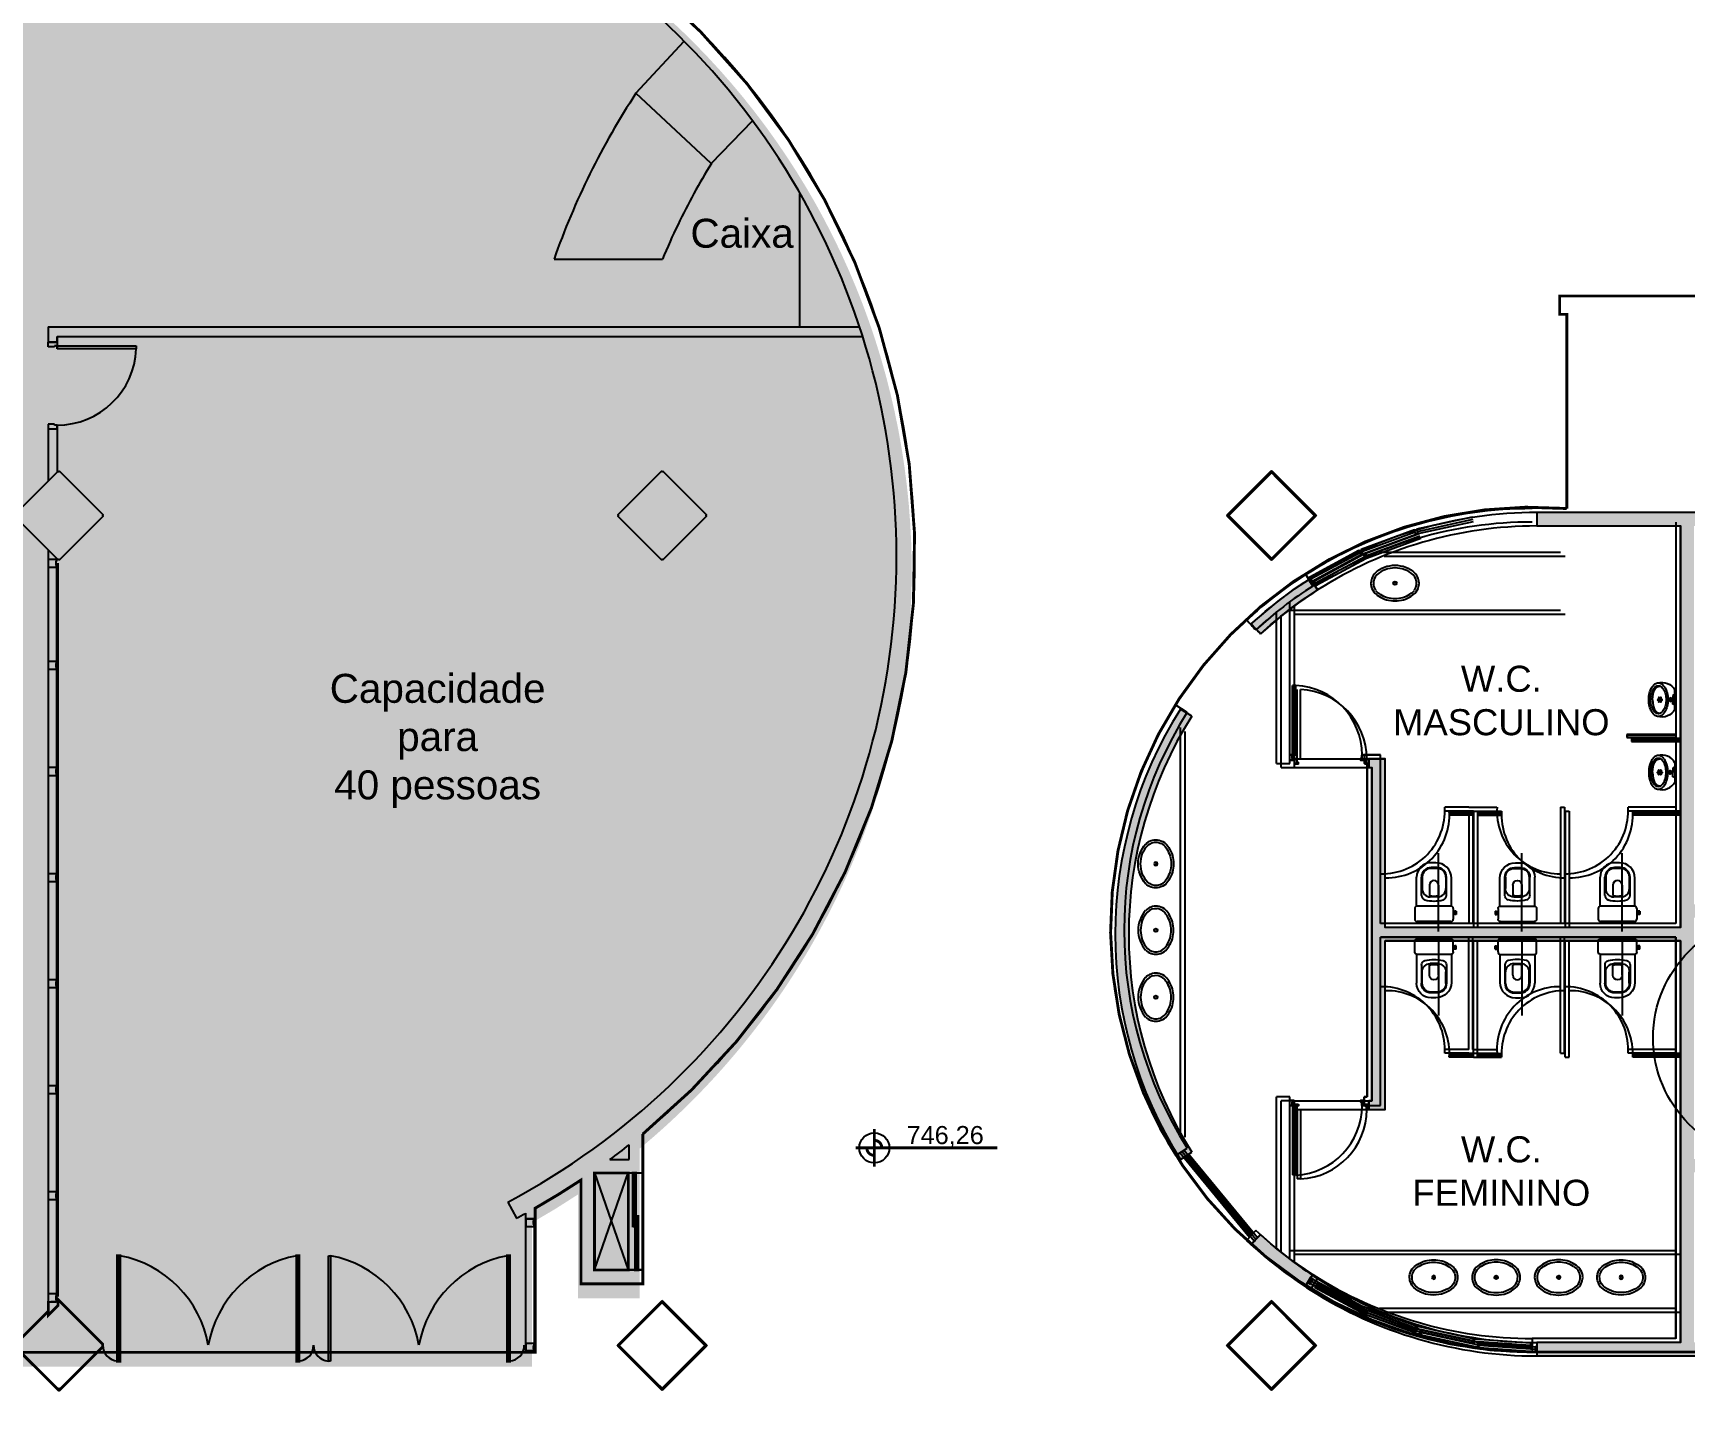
# Model space of a CAD drawing. Header units: metres. Extents: x -331 to 2982, y 362 to 2539.
# Drawn here: x 814.97 to 832.09, y 979.87 to 994.03 of the extents above; entities that cross this region are included whole.
import ezdxf
from ezdxf.enums import TextEntityAlignment as Align

# ---------------------------------------------------------------- set-up
doc = ezdxf.new("R2010")
doc.units = ezdxf.units.M
doc.layers.get('0').update_dxf_attribs({"color": 251})
doc.layers.add('_salas', color=251, linetype='Continuous', plot=False)
for name, color, linetype in [('AR-COND', 4, 'Continuous'), ('CX', 251, 'Continuous'), ('Div', 251, 'Continuous'), ('Est', 251, 'Continuous'), ('Mob', 251, 'Continuous'), ('Pis', 251, 'Continuous'), ('Renato', 7, 'Continuous')]:
    doc.layers.add(name, color=color, linetype=linetype)
doc.styles.add('ARIAL', font='arial.ttf')
doc.styles.add('DESTAQUE', font='arial.ttf', dxfattribs={"height": 0.4})
doc.styles.get("Standard").update_dxf_attribs({"font": 'arial.ttf', "height": 0.3})

# ---------------------------------------------------------------- blocks, each defined once
blk = doc.blocks.new('Cuba01_pl')
at = {"layer": 'Mob'}
for radius in [0.018, 0.013]:
    blk.add_circle((0, 0), radius, dxfattribs=at)
for centre, radius, start, end in [((-0.002, -0.124), 0.307, 89.5504, 122.7375), ((0.002, -0.124), 0.307, 57.2625, 90.4496), ((-0.097, 0.001), 0.152, 174.4524, 224.3819), ((-0.091, -0.004), 0.159, 144.5232, 173.1767), ((-0.091, -0.004), 0.134, 144.8047, 173.0573), ((-0.097, 0.001), 0.127, 174.578, 224.0021), ((-0.071, -0.03), 0.191, 120.725, 141.4841), ((-0.071, -0.03), 0.166, 120.5755, 141.2533), ((-0.002, -0.124), 0.282, 89.5504, 122.828), ((0.002, -0.124), 0.282, 57.172, 90.4496), ((0.071, -0.03), 0.166, 38.7467, 59.4245), ((0.071, -0.03), 0.191, 38.5159, 59.275), ((0.097, 0.001), 0.127, 315.9979, 5.422), ((0.091, -0.004), 0.134, 6.9427, 35.1953), ((0.097, 0.001), 0.152, 315.6181, 5.5476), ((0.091, -0.004), 0.159, 6.8233, 35.4768), ((-0.002, 0.123), 0.306, 228.3244, 270.4838), ((-0.002, 0.123), 0.281, 228.5041, 270.4838), ((0.002, 0.123), 0.281, 269.5162, 311.4959), ((0.002, 0.123), 0.306, 269.5162, 311.6756)]:
    blk.add_arc(centre, radius, start, end, dxfattribs=at)
blk = doc.blocks.new('VOG13')
at = {"layer": 'Mob'}
for p, q in [((-23, -8.8), (-21.5, -8.8)), ((-23, -12.2), (-23, -8.8)), ((-23, -12.2), (-21.5, -12.2)), ((-21.5, -12.2), (-21.5, -8.8)), ((-21.5, -9), (-20, -9)), ((-21.5, -12), (-20, -12)), ((-20, -15), (-20, -4)), ((-17.5, -1.5), (17.5, -1.5)), ((20, -15), (20, -4)), ((-18, -17.4), (-18, -46.5)), ((-17.5, -17.5), (17.5, -17.5)), ((-13, -28.6), (-13, -35.9)), ((-4.8, -39.2), (-4.8, -28.6)), ((-3.8, -27.1), (3.8, -27.1)), ((4.8, -39.2), (4.8, -28.6)), ((13, -28.6), (13, -35.9)), ((18, -17.4), (18, -47.5)), ((-13, -35.9), (-13, -47.5)), ((-12.2, -47.6), (-12.2, -35.6)), ((12.2, -47.6), (12.2, -35.6)), ((13, -35.9), (13, -47.5)), ((-3.3, -56.6), (3.2, -56.6)), ((-3, -57.5), (3, -57.5)), ((-2, -62.5), (3, -62.5))]:
    blk.add_line(p, q, dxfattribs=at)
for centre, radius, start, end in [((-17.5, -4), 2.5, 90, 180), ((-17.5, -15), 2.5, 180, 270), ((17.5, -4), 2.5, 0, 90), ((17.5, -15), 2.5, 270, 0), ((-7.8, -28.7), 5.19, 109.3784, 179.5279), ((-3.8, -35.6), 8.5, 90, 180), ((5.6, -107.1), 84.6, 93.7724, 100.2788), ((-0.9, -40.3), 12.4, 85.9075, 108.4979), ((-5.6, -107.1), 84.6, 79.7212, 86.2276), ((0.9, -40.3), 12.4, 71.5021, 94.0925), ((3.8, -35.6), 8.5, 0, 90), ((7.8, -28.7), 5.19, 0.4721, 70.6216), ((-2, -46.5), 16, 180, 270), ((-3, -47.5), 10, 180, 270), ((-3.3, -47.6), 9, 180, 270), ((0, -39.2), 4.8, 180, 0), ((3, -47.5), 10, 270, 0), ((3, -47.5), 15, 270, 0), ((3.2, -47.6), 9, 270, 0)]:
    blk.add_arc(centre, radius, start, end, dxfattribs=at)
blk = doc.blocks.new('MIC01')
at = {"layer": 'Mob'}
for p, q in [((-10, 0), (10, 0)), ((-5.3, 0), (-4.5, -2.2)), ((5.3, 0), (4.5, -2.2)), ((-4.5, -2.2), (0, -2.2)), ((4.5, -2.2), (0, -2.2))]:
    blk.add_line(p, q, dxfattribs=at)
for points in [[(0, -7.1, 0.058109), (-7, -8, 0.07175), (-12.3, -10.1, 0.106494), (-16.3, -13.6, 0.158235), (-17.4, -17.1, 0.158235)], [(-17.4, -17.1, 0.158235), (-16.3, -20.6, 0.106494), (-12.3, -24.1, 0.07175), (-7, -26.2, 0.058109), (0, -27, 0.058109), (7, -26.2, 0.07175), (12.3, -24.1, 0.106494), (16.3, -20.6, 0.158235), (17.4, -17.1, 0.158235)], [(0, -23.1, -0.04416), (-5.4, -22.6, -0.058504), (-9.4, -21.4, -0.100522), (-12.6, -19.1, -0.041446), (-13.7, -17.2, -0.101301), (-14.1, -15.3, -0.003595), (-14.1, -15.1)], [(17.4, -17.1, 0.158235), (16.3, -13.6, 0.106494), (12.3, -10.1, 0.07175), (7, -8, 0.058109), (0, -7.1, 0.058109)], [(0, -23.1, 0.04416), (5.4, -22.6, 0.058504), (9.4, -21.4, 0.100522), (12.6, -19.1, 0.041446), (13.7, -17.2, 0.101301), (14.1, -15.3, 0.003595), (14.1, -15.1)]]:
    blk.add_lwpolyline(points, format="xyb", dxfattribs=at)
blk.add_lwpolyline([(0, -9, 0.056411), (-5.8, -9.7, 0.070161), (-10.3, -11.4, 0.106104), (-13.6, -14.3, 0.161988), (-14.5, -17.1, 0.161988), (-13.6, -19.9, 0.106104), (-10.3, -22.8, 0.070161), (-5.8, -24.5, 0.056411), (0, -25.1, 0.056411), (5.8, -24.5, 0.070161), (10.3, -22.8, 0.106104), (13.6, -19.9, 0.161988), (14.5, -17.1, 0.161988), (13.6, -14.3, 0.106104), (10.3, -11.4, 0.070161), (5.8, -9.7, 0.056411)], format="xyb", close=True, dxfattribs=at)
for centre, radius in [((-2, -14.6), 0.51), ((-2, -16.7), 0.51), ((0, -4.7), 1.76), ((0, -4.7), 0.844), ((0, -13.6), 0.51), ((0, -15.7), 0.51), ((2, -14.6), 0.51), ((2, -16.7), 0.51), ((0, -17.8), 0.51)]:
    blk.add_circle(centre, radius, dxfattribs=at)
for centre, start, end in [((-2.6, -13.5), 118.7979, 195.9069), ((2.6, -13.5), 344.0931, 61.2021)]:
    blk.add_arc(centre, 15.4, start, end, dxfattribs=at)
blk = doc.blocks.new('XR_BL2_AND_MON-REV15$0$PERFIL_UNIT_ALCOA')
at = {"layer": 'CX', "color": 6}
for p, q in [((-21, 13), (-15, 13)), ((31, 13), (24, 13))]:
    blk.add_line(p, q, dxfattribs=at)
at = {"layer": 'CX'}
blk.add_lwpolyline([(-15, 19), (-15, 13), (-34, 13), (-34, 19), (-35, 19), (-35, 99), (45, 99), (45, 19), (43, 19), (43, 13), (24, 13), (24, 19)], close=True, dxfattribs=at)
blk = doc.blocks.new('XR_BL2_AND_MON-REV15$0$P_M')
at = {"layer": 'Est'}
blk.add_lwpolyline([(0.46, -0.431), (0.453, -0.424), (0.46, -0.417), (0.007, 0.035), (0, 0.028), (-0.007, 0.035), (-0.46, -0.417), (-0.453, -0.424), (-0.46, -0.431), (-0.007, -0.884), (0, -0.877), (0.007, -0.884)], close=True, dxfattribs=at)

msp = doc.modelspace()

# ---------------------------------------------------------------- hatches: boundary and pattern name
at = {"layer": '_salas', "transparency": 33554559}
h = msp.add_hatch(color=256, dxfattribs=at)
h.dxf.hatch_style = 1
h.paths.add_polyline_path([(820.145, 995.212), (820.145, 996.694), (815.201, 996.694), (815.201, 1004.348), (796.551, 1004.348), (796.551, 1005.302), (790.565, 1005.302), (790.467, 1005.302), (790.116, 1005.654), (790.076, 1005.654), (790.076, 979.868), (790.306, 979.868), (790.306, 980.058), (790.46, 980.212), (820.145, 980.212), (820.145, 981.705), (820.386, 981.847), (820.621, 981.997), (820.621, 980.922), (821.261, 980.922), (821.261, 982.473, 0.087526), (823.02, 984.545, 0.418022)])
at = {"layer": 'Renato'}
for points in [[(828.986, 984.764), (828.986, 986.511), (828.816, 986.511), (828.816, 986.421), (828.846, 986.421), (828.846, 982.967), (828.816, 982.967), (828.816, 982.877), (828.986, 982.877), (828.986, 984.624), (832.046, 984.624), (832.046, 980.464), (830.558, 980.464), (830.558, 980.324), (832.236, 980.324), (832.236, 980.464), (832.186, 980.464), (832.186, 982.225), (833.946, 982.225), (833.946, 980.723), (834.041, 980.818), (834.136, 980.723), (834.136, 985.004), (833.036, 985.004), (833.036, 984.864), (833.946, 984.864), (833.946, 982.365), (832.186, 982.365), (832.186, 984.864), (832.236, 984.864), (832.236, 985.004), (832.186, 985.004), (832.186, 988.924), (833.687, 988.924), (833.617, 988.994), (833.687, 989.064), (830.558, 989.064), (830.558, 988.924), (832.046, 988.924), (832.046, 984.764)], [(827.693, 987.806), (827.598, 987.909), (827.856, 988.128), (828.047, 988.271), (828.21, 988.379), (828.285, 988.261), (828.088, 988.127), (827.897, 987.982), (827.717, 987.827)], [(826.863, 982.361), (826.981, 982.436, -0.289245), (826.981, 986.952), (826.863, 987.027, 0.289245)], [(828.21, 981.008), (828.285, 981.126), (828.046, 981.291), (827.849, 981.445), (827.693, 981.582), (827.598, 981.479), (827.774, 981.325), (827.894, 981.23), (828.046, 981.118)]]:
    msp.add_hatch(color=256, dxfattribs=at).paths.add_polyline_path(points)

# ---------------------------------------------------------------- linework, layer by layer
at = {"lineweight": 0}
for points in [[(790.597, 1005.452), (790.499, 1005.452), (790.148, 1005.804), (790.108, 1005.804), (790.108, 980.018), (790.338, 980.018), (790.338, 980.208), (790.492, 980.362), (820.178, 980.362), (820.178, 981.855), (820.418, 981.997), (820.653, 982.147), (820.653, 981.072), (821.293, 981.072), (821.293, 982.623, 0.087526), (823.053, 984.695)], [(823.053, 984.695, 0.418022), (820.178, 995.362)]]:
    msp.add_lwpolyline(points, format="xyb", dxfattribs=at)
msp.add_lwpolyline([(830.51, 980.365), (862.447, 980.365, 1.000162), (862.449, 989.105), (862.118, 989.102), (862.118, 991.117), (862.193, 991.117), (862.193, 991.307), (830.793, 991.307), (830.793, 991.117), (830.868, 991.117), (830.868, 989.105, 1.0398), (830.507, 980.365, 0.005135)], format="xyb", close=True, dxfattribs=at)
for points in [[(828.26, 989.032), (827.808, 989.485), (827.355, 989.032), (827.808, 988.58)], [(821.946, 980.432), (821.493, 980.885), (821.04, 980.432), (821.493, 979.98)], [(828.26, 980.432), (827.808, 980.885), (827.355, 980.432), (827.808, 979.98)]]:
    msp.add_lwpolyline(points, close=True, dxfattribs=at)
at = {"layer": 'AR-COND', "color": 150}
msp.add_circle((833.028, 983.621), 1.266, dxfattribs=at)
at = {"layer": 'Div', "lineweight": 0}
for p, q in [((815.133, 990.989), (815.133, 990.829)), ((815.133, 990.989), (823.539, 990.989)), ((815.223, 990.889), (815.223, 990.829)), ((815.223, 990.889), (823.571, 990.889)), ((815.223, 990.889), (815.223, 990.829)), ((815.223, 990.829), (815.223, 990.889)), ((815.133, 989.929), (815.133, 989.389)), ((815.223, 989.929), (815.223, 989.479)), ((829.853, 986.01), (829.602, 986.01)), ((829.853, 985.97), (829.603, 985.97)), ((829.853, 986.01), (829.893, 986.01)), ((829.853, 985.97), (829.853, 984.81)), ((829.893, 986.01), (830.144, 986.01)), ((829.893, 985.97), (830.143, 985.97)), ((829.893, 985.97), (829.893, 984.81)), ((830.803, 986.01), (830.803, 984.81)), ((830.803, 986.01), (830.843, 986.01)), ((830.843, 986.01), (830.843, 984.81)), ((831.993, 986.01), (831.502, 986.01)), ((831.993, 985.97), (831.503, 985.97)), ((829.853, 983.5), (829.853, 984.66)), ((829.893, 983.5), (829.893, 984.66)), ((830.803, 983.46), (830.803, 984.66)), ((830.843, 983.46), (830.843, 984.66)), ((829.853, 983.46), (829.602, 983.46)), ((829.853, 983.5), (829.603, 983.5)), ((829.853, 983.46), (829.893, 983.46)), ((829.893, 983.5), (830.143, 983.5)), ((829.893, 983.46), (830.144, 983.46)), ((830.803, 983.46), (830.843, 983.46)), ((831.993, 983.46), (831.502, 983.46)), ((831.993, 983.5), (831.503, 983.5))]:
    msp.add_line(p, q, dxfattribs=at)
at = {"layer": 'Div', "linetype": 'ByBlock', "lineweight": 0, "ltscale": 0.1}
for p, q in [((820.168, 981.749), (820.168, 980.376)), ((820.168, 981.746), (820.168, 980.373)), ((820.178, 981.749), (820.178, 980.376)), ((820.178, 981.746), (820.178, 980.373))]:
    msp.add_line(p, q, dxfattribs=at)
at = {"layer": 'Pis'}
for p, q in [((821.222, 993.408), (821.72, 993.949)), ((822.003, 992.68), (821.222, 993.408)), ((822.003, 992.68), (822.432, 993.124)), ((822.917, 992.367), (822.917, 990.989)), ((820.373, 991.689), (821.497, 991.689)), ((815.133, 990.989), (815.133, 990.829)), ((815.133, 990.989), (823.539, 990.989)), ((815.133, 990.829), (815.223, 990.829)), ((815.223, 990.829), (815.133, 990.829)), ((815.133, 990.829), (815.223, 990.829)), ((815.133, 990.779), (815.133, 990.829)), ((815.198, 990.779), (815.133, 990.779)), ((815.198, 990.789), (815.198, 990.779)), ((815.223, 990.789), (815.198, 990.789)), ((815.223, 990.889), (815.223, 990.829)), ((815.223, 990.889), (823.571, 990.889)), ((815.223, 990.889), (815.223, 990.829)), ((815.223, 990.829), (815.223, 990.889)), ((815.223, 990.829), (815.223, 990.759)), ((815.223, 990.759), (815.223, 990.789)), ((815.223, 990.789), (816.043, 990.789)), ((816.043, 990.759), (815.223, 990.759)), ((816.043, 990.789), (816.043, 990.759)), ((815.133, 989.979), (815.133, 989.929)), ((815.198, 989.979), (815.133, 989.979)), ((815.133, 989.979), (815.133, 989.929)), ((815.133, 989.929), (815.133, 989.389)), ((815.133, 989.929), (815.223, 989.929)), ((815.198, 989.969), (815.198, 989.979)), ((815.223, 989.969), (815.198, 989.969)), ((815.223, 989.969), (815.223, 989.929)), ((815.223, 989.929), (815.223, 989.969)), ((815.223, 989.929), (815.223, 989.479)), ((829.289, 988.883), (828.736, 988.679)), ((829.297, 988.86), (828.744, 988.655)), ((829.29, 988.884), (829.31, 988.889)), ((829.304, 988.836), (829.29, 988.884)), ((829.31, 988.889), (829.323, 988.841)), ((829.887, 989.015), (829.311, 988.89)), ((829.892, 988.99), (829.316, 988.865)), ((829.898, 988.966), (829.322, 988.841)), ((831.998, 988.965), (831.998, 984.805)), ((828.716, 988.67), (828.734, 988.678)), ((828.734, 988.678), (828.755, 988.632)), ((829.306, 988.836), (828.753, 988.632)), ((829.323, 988.841), (829.304, 988.836)), ((815.133, 988.676), (815.133, 980.969)), ((815.219, 988.524), (815.219, 980.937)), ((828.714, 988.669), (828.204, 988.394)), ((828.726, 988.647), (828.216, 988.372)), ((828.738, 988.625), (828.228, 988.35)), ((828.736, 988.624), (828.716, 988.67)), ((828.755, 988.632), (828.736, 988.624)), ((828.926, 988.652), (830.803, 988.652)), ((828.237, 988.302), (828.162, 988.42)), ((828.162, 988.42), (828.237, 988.302)), ((828.186, 988.382), (828.203, 988.393)), ((828.186, 988.382), (828.203, 988.393)), ((828.212, 988.34), (828.186, 988.382)), ((828.212, 988.34), (828.186, 988.382)), ((828.203, 988.393), (828.229, 988.35)), ((828.203, 988.393), (828.229, 988.35)), ((828.229, 988.35), (828.212, 988.34)), ((828.229, 988.35), (828.212, 988.34)), ((827.849, 988.023), (827.669, 987.868)), ((827.858, 986.462), (827.858, 988.03)), ((827.998, 986.462), (827.998, 988.138)), ((827.998, 988.052), (830.803, 988.052)), ((827.645, 987.847), (827.55, 987.95)), ((827.669, 987.868), (827.645, 987.847)), ((828.026, 986.552), (828.026, 987.271)), ((828.061, 987.271), (828.026, 987.271)), ((828.061, 986.552), (828.061, 987.271)), ((826.933, 986.993), (826.815, 987.068)), ((826.86, 986.837), (826.86, 982.631)), ((831.998, 986.762), (831.488, 986.762)), ((831.488, 986.762), (831.488, 986.732)), ((831.488, 986.732), (831.998, 986.732)), ((831.993, 986.757), (831.493, 986.757)), ((831.493, 986.757), (831.493, 986.737)), ((831.493, 986.737), (831.993, 986.737)), ((827.858, 986.462), (827.998, 986.462)), ((828.003, 986.55), (828.003, 986.544)), ((828.003, 986.544), (828.004, 986.544)), ((828.004, 986.507), (828.003, 986.507)), ((828.003, 986.507), (828.003, 986.5)), ((828.004, 986.544), (828.004, 986.55)), ((828.004, 986.5), (828.004, 986.507)), ((828.021, 986.552), (828.005, 986.552)), ((828.005, 986.551), (828.021, 986.551)), ((828.036, 986.499), (828.005, 986.499)), ((828.005, 986.499), (828.036, 986.499)), ((828.022, 986.55), (828.022, 986.514)), ((828.023, 986.514), (828.023, 986.55)), ((828.036, 986.514), (828.024, 986.514)), ((828.024, 986.513), (828.036, 986.513)), ((828.026, 986.552), (828.061, 986.552)), ((828.037, 986.512), (828.037, 986.5)), ((828.038, 986.5), (828.038, 986.512)), ((828.728, 986.5), (828.728, 986.512)), ((828.729, 986.512), (828.729, 986.5)), ((828.73, 986.514), (828.742, 986.514)), ((828.742, 986.513), (828.73, 986.513)), ((828.73, 986.499), (828.761, 986.499)), ((828.761, 986.499), (828.73, 986.499)), ((828.743, 986.514), (828.743, 986.55)), ((828.744, 986.55), (828.744, 986.514)), ((828.745, 986.552), (828.761, 986.552)), ((828.761, 986.551), (828.745, 986.551)), ((828.762, 986.544), (828.762, 986.55)), ((828.763, 986.544), (828.762, 986.544)), ((828.762, 986.5), (828.762, 986.507)), ((828.762, 986.507), (828.763, 986.507)), ((828.763, 986.55), (828.763, 986.544)), ((828.763, 986.507), (828.763, 986.5)), ((828.768, 986.552), (828.938, 986.552)), ((828.768, 986.552), (828.768, 986.462)), ((828.938, 986.552), (828.768, 986.552)), ((828.768, 986.552), (828.768, 986.462)), ((828.768, 986.462), (828.798, 986.462)), ((828.768, 986.462), (828.798, 986.462)), ((828.798, 983.008), (828.798, 986.462)), ((828.798, 986.462), (828.798, 983.008)), ((828.938, 984.805), (828.938, 986.552)), ((828.938, 984.805), (828.938, 986.552)), ((829.853, 986.01), (829.602, 986.01)), ((829.853, 985.97), (829.603, 985.97)), ((829.853, 986.01), (829.893, 986.01)), ((829.853, 985.97), (829.853, 984.81)), ((829.893, 986.01), (830.144, 986.01)), ((829.893, 985.97), (830.143, 985.97)), ((829.893, 985.97), (829.893, 984.81)), ((830.803, 986.01), (830.803, 984.81)), ((830.803, 986.01), (830.843, 986.01)), ((830.843, 986.01), (830.843, 984.81)), ((831.993, 986.01), (831.502, 986.01)), ((831.993, 985.97), (831.503, 985.97)), ((831.998, 984.805), (828.938, 984.805)), ((831.998, 984.805), (828.938, 984.805)), ((831.998, 984.665), (828.938, 984.665)), ((828.938, 982.918), (828.938, 984.665)), ((828.938, 982.918), (828.938, 984.665)), ((828.938, 984.665), (831.998, 984.665)), ((829.853, 983.5), (829.853, 984.66)), ((829.893, 983.5), (829.893, 984.66)), ((830.803, 983.46), (830.803, 984.66)), ((830.843, 983.46), (830.843, 984.66)), ((831.998, 984.665), (831.998, 980.505)), ((831.998, 980.502), (831.998, 984.662)), ((829.853, 983.46), (829.602, 983.46)), ((829.853, 983.5), (829.603, 983.5)), ((829.853, 983.46), (829.893, 983.46)), ((829.893, 983.5), (830.143, 983.5)), ((829.893, 983.46), (830.144, 983.46)), ((830.803, 983.46), (830.843, 983.46)), ((831.993, 983.46), (831.502, 983.46)), ((831.993, 983.5), (831.503, 983.5)), ((827.998, 983.008), (827.858, 983.008)), ((827.858, 981.439), (827.858, 983.008)), ((827.998, 981.331), (827.998, 983.008)), ((828.003, 982.963), (828.003, 982.969)), ((828.004, 982.963), (828.003, 982.963)), ((828.003, 982.92), (828.003, 982.926)), ((828.003, 982.926), (828.004, 982.926)), ((828.004, 982.969), (828.004, 982.963)), ((828.004, 982.926), (828.004, 982.92)), ((828.005, 982.971), (828.036, 982.971)), ((828.036, 982.97), (828.005, 982.97)), ((828.005, 982.919), (828.021, 982.919)), ((828.021, 982.918), (828.005, 982.918)), ((828.022, 982.92), (828.022, 982.955)), ((828.023, 982.955), (828.023, 982.92)), ((828.024, 982.957), (828.036, 982.957)), ((828.036, 982.956), (828.024, 982.956)), ((828.026, 982.918), (828.026, 982.199)), ((828.026, 982.918), (828.061, 982.918)), ((828.037, 982.958), (828.037, 982.969)), ((828.038, 982.969), (828.038, 982.958)), ((828.061, 982.918), (828.061, 982.199)), ((828.728, 982.969), (828.728, 982.958)), ((828.729, 982.958), (828.729, 982.969)), ((828.761, 982.971), (828.73, 982.971)), ((828.73, 982.97), (828.761, 982.97)), ((828.742, 982.957), (828.73, 982.957)), ((828.73, 982.956), (828.742, 982.956)), ((828.743, 982.955), (828.743, 982.92)), ((828.744, 982.92), (828.744, 982.955)), ((828.761, 982.919), (828.745, 982.919)), ((828.745, 982.918), (828.761, 982.918)), ((828.762, 982.969), (828.762, 982.963)), ((828.762, 982.963), (828.763, 982.963)), ((828.763, 982.926), (828.762, 982.926)), ((828.762, 982.926), (828.762, 982.92)), ((828.763, 982.963), (828.763, 982.969)), ((828.763, 982.92), (828.763, 982.926)), ((828.768, 982.918), (828.768, 983.008)), ((828.768, 983.008), (828.798, 983.008)), ((828.798, 983.008), (828.768, 983.008)), ((828.768, 983.008), (828.768, 982.918)), ((828.768, 982.918), (828.938, 982.918)), ((828.768, 982.918), (828.938, 982.918)), ((821.293, 982.625), (821.293, 982.22)), ((821.293, 982.623), (821.293, 982.217)), ((820.953, 982.36), (821.153, 982.36)), ((821.153, 982.36), (821.153, 982.512)), ((826.815, 982.402), (826.933, 982.477)), ((827.58, 981.553), (826.857, 982.428)), ((827.597, 981.571), (826.878, 982.442)), ((827.614, 981.59), (826.899, 982.455)), ((820.793, 981.215), (821.143, 982.22)), ((820.793, 982.22), (821.143, 981.215)), ((820.793, 981.215), (820.793, 982.22)), ((820.793, 982.22), (821.293, 982.22)), ((820.793, 981.212), (820.793, 982.217)), ((820.793, 981.212), (820.793, 982.217)), ((821.143, 982.217), (821.143, 981.212)), ((821.193, 982.217), (821.193, 981.667)), ((821.218, 981.667), (821.218, 982.217)), ((821.293, 982.22), (821.293, 981.215)), ((821.293, 982.217), (821.293, 981.212)), ((828.061, 982.199), (828.026, 982.199)), ((820.653, 981.075), (820.653, 982.15)), ((820.653, 981.072), (820.653, 982.147)), ((819.894, 981.918), (819.983, 981.75)), ((820.178, 981.749), (820.178, 981.857)), ((820.178, 981.749), (820.178, 981.857)), ((820.178, 981.746), (820.178, 981.855)), ((820.178, 981.746), (820.178, 981.855)), ((820.078, 981.802), (820.078, 981.749)), ((820.078, 981.799), (820.078, 981.746)), ((820.078, 981.796), (820.078, 981.749)), ((820.078, 981.794), (820.078, 981.746)), ((820.078, 981.749), (820.178, 981.749)), ((820.078, 981.749), (820.078, 980.376)), ((820.078, 981.746), (820.178, 981.746)), ((820.078, 981.746), (820.078, 980.373)), ((820.168, 981.749), (820.168, 980.376)), ((820.168, 981.746), (820.168, 980.373)), ((820.168, 981.746), (820.178, 981.746)), ((820.178, 981.749), (820.178, 980.376)), ((820.178, 981.746), (820.178, 980.373)), ((821.193, 981.667), (821.218, 981.667)), ((821.218, 981.212), (821.218, 981.767)), ((821.218, 981.767), (821.243, 981.767)), ((821.243, 981.767), (821.243, 981.212)), ((827.645, 981.623), (827.55, 981.52)), ((827.55, 981.52), (827.726, 981.366)), ((827.801, 981.486), (827.645, 981.623)), ((818.035, 980.271), (818.035, 981.363)), ((818.035, 981.363), (818.056, 981.363)), ((818.056, 981.363), (818.056, 980.271)), ((827.726, 981.366), (827.845, 981.271)), ((827.997, 981.332), (827.801, 981.486)), ((828.237, 981.167), (827.997, 981.332)), ((827.998, 981.418), (831.993, 981.418)), ((821.293, 981.215), (820.793, 981.215)), ((821.293, 981.212), (820.793, 981.212)), ((821.143, 981.212), (820.793, 981.212)), ((821.243, 981.212), (821.218, 981.212)), ((821.293, 981.215), (821.293, 981.075)), ((821.293, 981.212), (821.293, 981.072)), ((828.162, 981.049), (828.237, 981.167)), ((821.293, 981.075), (820.653, 981.075)), ((821.293, 981.072), (820.653, 981.072)), ((828.714, 980.8), (828.204, 981.076)), ((828.726, 980.822), (828.216, 981.098)), ((828.738, 980.844), (828.228, 981.12)), ((815.159, 980.887), (815.233, 980.887)), ((828.736, 980.845), (828.716, 980.8)), ((828.734, 980.791), (828.755, 980.837)), ((828.755, 980.837), (828.736, 980.845)), ((829.297, 980.61), (828.744, 980.814)), ((829.306, 980.633), (828.753, 980.838)), ((828.926, 980.818), (831.993, 980.818)), ((828.716, 980.8), (828.734, 980.791)), ((829.289, 980.586), (828.736, 980.791)), ((829.304, 980.634), (829.29, 980.586)), ((829.323, 980.628), (829.304, 980.634)), ((829.29, 980.586), (829.31, 980.58)), ((829.31, 980.58), (829.323, 980.628)), ((829.887, 980.455), (829.311, 980.58)), ((829.892, 980.479), (829.316, 980.604)), ((829.898, 980.503), (829.322, 980.629)), ((829.896, 980.504), (829.889, 980.454)), ((829.916, 980.501), (829.896, 980.504)), ((829.909, 980.452), (829.916, 980.501)), ((829.912, 980.476), (830.49, 980.435)), ((829.914, 980.501), (830.492, 980.46)), ((831.998, 980.505), (830.51, 980.505)), ((830.51, 980.505), (830.51, 980.365)), ((831.998, 980.505), (830.51, 980.505)), ((830.51, 980.505), (830.51, 980.365)), ((829.889, 980.454), (829.909, 980.452)), ((829.91, 980.451), (830.488, 980.41)), ((830.51, 980.46), (830.49, 980.46)), ((830.49, 980.46), (830.49, 980.41)), ((830.51, 980.46), (830.49, 980.46)), ((830.49, 980.46), (830.49, 980.41)), ((830.49, 980.41), (830.51, 980.41)), ((830.49, 980.41), (830.51, 980.41)), ((830.51, 980.41), (830.51, 980.46)), ((830.51, 980.41), (830.51, 980.46)), ((830.51, 980.365), (832.188, 980.365)), ((830.51, 980.365), (832.188, 980.365)), ((818.056, 980.271), (818.035, 980.271))]:
    msp.add_line(p, q, dxfattribs=at)
at = {"layer": 'Pis', "const_width": 0.03}
for points in [[(790.597, 1005.452), (790.499, 1005.452), (790.148, 1005.804), (790.108, 1005.804), (790.108, 980.018), (790.338, 980.018), (790.338, 980.208), (790.492, 980.362), (820.178, 980.362), (820.178, 981.855), (820.418, 981.997), (820.653, 982.147), (820.653, 981.072), (821.293, 981.072), (821.293, 982.623, 0.087526), (823.053, 984.695)], [(823.053, 984.695, 0.418022), (820.178, 995.362)], [(823.77, 982.48, 0.414214), (823.692, 982.558, 1)], [(823.692, 982.402, -0.414214), (823.614, 982.48, -1)]]:
    msp.add_lwpolyline(points, format="xyb", dxfattribs=at)
msp.add_lwpolyline([(830.51, 980.365), (862.447, 980.365, 1.000162), (862.449, 989.105), (862.118, 989.102), (862.118, 991.117), (862.193, 991.117), (862.193, 991.307), (830.793, 991.307), (830.793, 991.117), (830.868, 991.117), (830.868, 989.105, 1.0398), (830.507, 980.365, 0.005135)], format="xyb", close=True, dxfattribs=at)
for points in [[(828.26, 989.032), (827.808, 989.485), (827.355, 989.032), (827.808, 988.58)], [(820.793, 981.215), (820.793, 982.22), (821.143, 982.22), (821.143, 981.215)], [(821.218, 981.67), (821.218, 982.22), (821.193, 982.22), (821.193, 981.67)], [(821.218, 981.215), (821.218, 981.77), (821.243, 981.77), (821.243, 981.215)], [(815.873, 980.271), (815.873, 981.363), (815.851, 981.363), (815.851, 980.271)], [(817.707, 981.363), (817.707, 980.271), (817.729, 980.271), (817.729, 981.363)], [(819.89, 980.271), (819.89, 981.363), (819.912, 981.363), (819.912, 980.271)], [(828.229, 981.119), (828.212, 981.13), (828.186, 981.087), (828.203, 981.077)], [(828.229, 981.119), (828.212, 981.13), (828.186, 981.087), (828.203, 981.077)], [(815.233, 980.909), (815.233, 980.847), (815.133, 980.747), (815.133, 980.789), (814.783, 980.439), (814.79, 980.432), (814.783, 980.425), (815.236, 979.973), (815.243, 979.98), (815.25, 979.973), (815.696, 980.418), (815.696, 980.446)], [(821.946, 980.432), (821.493, 980.885), (821.04, 980.432), (821.493, 979.98)], [(828.26, 980.432), (827.808, 980.885), (827.355, 980.432), (827.808, 979.98)]]:
    msp.add_lwpolyline(points, close=True, dxfattribs=at)
for points in [[(815.229, 980.937), (815.229, 988.524), (815.219, 988.524)], [(823.692, 982.285), (823.692, 982.675)], [(823.497, 982.48), (824.967, 982.48)], [(815.133, 980.892), (815.133, 980.747)], [(815.133, 980.889), (815.133, 980.811)], [(815.219, 980.937), (815.229, 980.937)], [(820.078, 980.373), (820.168, 980.373)], [(820.178, 980.373), (820.168, 980.373)], [(820.178, 980.373), (820.168, 980.373)]]:
    msp.add_lwpolyline(points, dxfattribs=at)
at = {"layer": 'Pis'}
msp.add_circle((823.692, 982.48), 0.156, dxfattribs=at)
for centre, radius, start, end in [((816.35, 988.61), 7.762, 330.5606, 60.4545), ((816.35, 988.61), 7.572, 297.9009, 62.0991), ((827.919, 989.032), 8, 146.8396, 160.6038), ((827.919, 989.032), 6.95, 148.3426, 154.2725), ((827.919, 989.032), 6.95, 154.2725, 157.5256), ((815.223, 990.79), 0.821, 270.0276, 357.8374), ((830.507, 984.743), 4.361, 89.9655, 122.5379), ((830.51, 984.734), 4.231, 90.001, 122.5035), ((830.51, 984.735), 4.37, 122.506, 132.6361), ((830.508, 984.737), 4.227, 122.5011, 132.6382), ((843.138, 1002.207), 21.125, 222.446, 222.8257), ((828.026, 986.552), 0.72, 0, 87.2137), ((830.51, 984.735), 4.37, 147.7354, 212.2644), ((830.51, 984.735), 4.23, 147.7354, 212.2644), ((828.005, 986.55), 0.0016, 90, 180), ((828.005, 986.5), 0.0016, 180, 270), ((828.005, 986.55), 0.0008, 90, 180), ((828.005, 986.5), 0.0008, 180, 270), ((828.021, 986.55), 0.0016, 360, 90), ((828.021, 986.55), 0.0008, 0, 90), ((828.024, 986.514), 0.0016, 180, 270), ((828.024, 986.514), 0.0008, 180, 270), ((828.036, 986.512), 0.0016, 360, 90), ((828.036, 986.512), 0.0008, 360, 90), ((828.036, 986.5), 0.0016, 270, 0), ((828.036, 986.5), 0.0008, 270, 0), ((828.73, 986.512), 0.0016, 90, 180), ((828.73, 986.5), 0.0016, 180, 270), ((828.73, 986.512), 0.0008, 90, 180), ((828.73, 986.5), 0.0008, 180, 270), ((828.742, 986.514), 0.0008, 270, 0), ((828.742, 986.514), 0.0016, 270, 0), ((828.745, 986.55), 0.0016, 90, 180), ((828.745, 986.55), 0.0008, 90, 180), ((828.761, 986.55), 0.0016, 360, 90), ((828.761, 986.55), 0.0008, 0, 90), ((828.761, 986.5), 0.0008, 270, 0), ((828.761, 986.5), 0.0016, 270, 0), ((828.953, 985.97), 0.65, 269.1185, 3.5281), ((830.793, 985.97), 0.65, 176.4719, 270.8815), ((830.853, 985.97), 0.65, 269.1185, 3.5281), ((816.35, 988.61), 7.762, 309.5517, 330.5606), ((816.35, 988.61), 7.762, 309.5517, 330.5606), ((828.953, 983.5), 0.65, 356.4719, 90.8815), ((830.793, 983.5), 0.65, 89.1185, 183.5281), ((830.853, 983.5), 0.65, 356.4719, 90.8815), ((828.005, 982.969), 0.0016, 90, 180), ((828.005, 982.92), 0.0016, 180, 270), ((828.005, 982.969), 0.0008, 90, 180), ((828.005, 982.92), 0.0008, 180, 270), ((828.021, 982.92), 0.0016, 270, 0), ((828.021, 982.92), 0.0008, 270, 360), ((828.024, 982.955), 0.0016, 90, 180), ((828.024, 982.955), 0.0008, 90, 180), ((828.036, 982.969), 0.0016, 360, 90), ((828.036, 982.969), 0.0008, 360, 90), ((828.036, 982.958), 0.0016, 270, 0), ((828.036, 982.958), 0.0008, 270, 0), ((828.026, 982.918), 0.72, 272.7863, 0), ((828.73, 982.969), 0.0016, 90, 180), ((828.73, 982.958), 0.0016, 180, 270), ((828.73, 982.969), 0.0008, 90, 180), ((828.73, 982.958), 0.0008, 180, 270), ((828.742, 982.955), 0.0016, 360, 90), ((828.742, 982.955), 0.0008, 360, 90), ((828.745, 982.92), 0.0016, 180, 270), ((828.745, 982.92), 0.0008, 180, 270), ((828.761, 982.969), 0.0016, 360, 90), ((828.761, 982.969), 0.0008, 360, 90), ((828.761, 982.92), 0.0016, 270, 0), ((828.761, 982.92), 0.0008, 270, 360), ((816.35, 988.61), 7.762, 306.3673, 308.224), ((816.35, 988.61), 7.762, 299.5455, 303.6638), ((816.35, 988.61), 7.762, 297.9009, 298.7005), ((830.517, 984.743), 4.381, 227.3703, 237.4759), ((815.663, 980.237), 1.145, 9.9305, 79.3967), ((817.918, 980.237), 1.145, 100.6033, 170.0695), ((817.846, 980.237), 1.145, 9.9305, 79.3967), ((820.101, 980.237), 1.145, 100.6033, 170.0695), ((830.51, 984.735), 4.231, 237.4965, 269.999), ((830.507, 984.726), 4.361, 237.4621, 270.0345), ((815.862, 980.435), 0.164, 180, 266.1774), ((817.718, 980.435), 0.164, 273.8226, 0), ((818.045, 980.435), 0.164, 180, 266.1774), ((819.901, 980.435), 0.164, 273.8226, 0)]:
    msp.add_arc(centre, radius, start, end, dxfattribs=at)
for p in [(815.862, 980.435), (819.901, 980.435)]:
    msp.add_point(p, dxfattribs=at)
at = {"layer": 'Renato'}
for p, q in [((832.046, 984.761, 195.166), (832.046, 988.921, 195.166)), ((829.337, 988.842, 195.219), (828.784, 988.638, 195.219)), ((829.345, 988.819, 195.219), (828.793, 988.614, 195.219)), ((829.354, 988.795, 195.219), (828.801, 988.591, 195.219)), ((828.762, 988.628, 195.219), (828.252, 988.353, 195.219)), ((828.774, 988.606, 195.219), (828.264, 988.331, 195.219)), ((828.786, 988.584, 195.219), (828.276, 988.309, 195.219)), ((828.974, 988.611, 197.502), (830.851, 988.611, 197.502)), ((828.285, 988.261, 195.166), (828.21, 988.379, 195.273)), ((828.046, 986.421, 195.166), (828.046, 988.097, 195.166)), ((828.046, 988.011, 197.502), (830.851, 988.011, 197.502)), ((827.906, 986.421, 195.166), (827.906, 987.989, 195.166)), ((828.074, 986.511, 195.166), (828.074, 987.23, 195.166)), ((828.109, 986.511, 195.166), (828.109, 987.23, 195.166)), ((826.981, 986.952, 195.166), (826.863, 987.027, 195.166)), ((826.908, 986.796), (826.908, 982.59)), ((828.046, 986.511, 195.166), (828.816, 986.511, 195.166)), ((828.074, 986.511, 195.166), (828.109, 986.511, 195.166)), ((828.816, 986.511, 195.166), (828.986, 986.511, 195.166)), ((828.816, 986.511, 195.166), (828.816, 986.421, 195.166)), ((828.986, 984.764, 195.166), (828.986, 986.511, 195.166)), ((827.906, 986.421, 195.166), (828.046, 986.421, 195.166)), ((828.046, 986.421, 195.166), (828.816, 986.421, 195.166)), ((828.816, 986.421, 195.166), (828.846, 986.421, 195.166)), ((828.846, 982.967, 195.166), (828.846, 986.421, 195.166)), ((829.901, 985.969, 23.736), (829.65, 985.969, 17.11)), ((829.901, 985.949, 23.736), (829.651, 985.949, 17.135)), ((829.901, 985.969, 23.736), (829.901, 984.769, 23.736)), ((829.901, 985.969, 23.736), (829.941, 985.969, 23.736)), ((829.941, 985.969, 23.736), (830.192, 985.969, 17.11)), ((829.941, 985.969, 23.736), (829.941, 984.769, 23.736)), ((829.941, 985.949, 23.736), (830.191, 985.949, 17.135)), ((830.851, 985.969, 23.736), (830.851, 984.769, 23.736)), ((830.851, 985.969, 23.736), (830.891, 985.969, 23.736)), ((830.891, 985.969, 23.736), (830.891, 984.769, 23.736)), ((832.041, 985.969, -67.537), (831.55, 985.969, -80.473)), ((832.041, 985.949, -67.537), (831.551, 985.949, -80.448)), ((829.901, 985.929, 23.736), (829.651, 985.929, 17.143)), ((829.941, 985.929, 23.736), (830.191, 985.929, 17.143)), ((832.041, 985.929, -67.537), (831.551, 985.929, -80.44)), ((832.046, 984.764, 195.166), (828.986, 984.764, 195.166)), ((832.046, 984.624, 195.166), (828.986, 984.624, 195.166)), ((828.986, 982.877, 195.166), (828.986, 984.624, 195.166)), ((829.901, 983.419, 23.736), (829.901, 984.619, 23.736)), ((829.941, 983.419, 23.736), (829.941, 984.619, 23.736)), ((830.851, 983.419, 23.736), (830.851, 984.619, 23.736)), ((830.891, 983.419, 23.736), (830.891, 984.619, 23.736)), ((832.046, 980.461, 195.166), (832.046, 984.621, 195.166)), ((829.901, 983.419, 23.736), (829.65, 983.419, 17.11)), ((829.901, 983.459, 23.736), (829.651, 983.459, 17.143)), ((829.901, 983.439, 23.736), (829.651, 983.439, 17.135)), ((829.901, 983.419, 23.736), (829.941, 983.419, 23.736)), ((829.941, 983.459, 23.736), (830.191, 983.459, 17.143)), ((829.941, 983.439, 23.736), (830.191, 983.439, 17.135)), ((829.941, 983.419, 23.736), (830.192, 983.419, 17.11)), ((830.851, 983.419, 23.736), (830.891, 983.419, 23.736)), ((832.041, 983.419, -67.537), (831.55, 983.419, -80.473)), ((832.041, 983.459, -67.537), (831.551, 983.459, -80.44)), ((832.041, 983.439, -67.537), (831.551, 983.439, -80.448)), ((828.046, 982.967, 195.166), (827.906, 982.967, 195.166)), ((827.906, 981.398, -230.081), (827.906, 982.967, 195.166)), ((828.046, 981.29, -230.081), (828.046, 982.967, 195.166)), ((828.046, 982.967, 195.166), (828.816, 982.967, 195.166)), ((828.046, 982.877, 195.166), (828.816, 982.877, 195.166)), ((828.074, 982.877, 195.166), (828.074, 982.158, 195.166)), ((828.074, 982.877, 195.166), (828.109, 982.877, 195.166)), ((828.109, 982.877, 195.166), (828.109, 982.158, 195.166)), ((828.816, 982.877, 195.166), (828.816, 982.967, 195.166)), ((828.816, 982.967, 195.166), (828.846, 982.967, 195.166)), ((828.816, 982.877, 195.166), (828.986, 982.877, 195.166)), ((826.863, 982.361, 195.166), (826.981, 982.436, 195.166)), ((827.628, 981.512, 195.166), (826.905, 982.387, 195.166)), ((827.645, 981.53, 195.166), (826.926, 982.401, 195.166)), ((827.663, 981.549, 195.166), (826.947, 982.414, 195.166)), ((828.109, 982.158, 195.166), (828.074, 982.158, 195.166)), ((828.046, 981.377, 197.502), (832.041, 981.377, 197.502)), ((828.091, 981.377, 197.502), (830.851, 981.377, 197.502)), ((828.762, 980.759, 195.219), (828.252, 981.035, 195.219)), ((828.774, 980.781, 195.219), (828.264, 981.057, 195.219)), ((828.786, 980.803, 195.219), (828.276, 981.079, 195.219)), ((829.337, 980.545, 195.219), (828.784, 980.75, 195.219)), ((829.345, 980.569, 195.219), (828.793, 980.773, 195.219)), ((829.354, 980.592, 195.219), (828.801, 980.797, 195.219)), ((828.974, 980.777, 197.502), (830.851, 980.777, 197.502)), ((829.935, 980.414, 195.201), (829.359, 980.539, 195.219)), ((829.94, 980.438, 195.201), (829.365, 980.563, 195.219)), ((829.946, 980.462, 195.201), (829.37, 980.588, 195.219)), ((832.046, 980.464, 195.166), (830.558, 980.464, 195.166)), ((830.558, 980.464, 292.749), (830.558, 980.324, 292.749)), ((829.958, 980.41, 195.201), (830.536, 980.369, 191.941)), ((829.96, 980.435, 195.201), (830.538, 980.394, 191.941)), ((829.962, 980.46, 195.201), (830.54, 980.419, 191.941)), ((830.558, 980.324, 195.166), (832.236, 980.324, 195.166))]:
    msp.add_line(p, q, dxfattribs=at)
at = {"layer": 'Renato', "color": 0}
msp.add_line((828.974, 980.777, 197.502), (832.041, 980.777, 197.502), dxfattribs=at)
at = {"layer": 'Renato'}
msp.add_lwpolyline([(833.687, 989.064), (830.558, 989.064), (830.558, 988.924), (832.046, 988.924), (832.046, 984.764), (828.986, 984.764), (828.986, 986.511), (828.816, 986.511), (828.816, 986.421), (828.846, 986.421), (828.846, 982.967), (828.816, 982.967), (828.816, 982.877), (828.986, 982.877), (828.986, 984.624), (832.046, 984.624), (832.046, 980.464), (830.558, 980.464), (830.558, 980.324), (832.236, 980.324)], dxfattribs=at)
for points in [[(828.803, 988.591), (828.784, 988.583), (828.764, 988.629), (828.782, 988.637)], [(827.693, 987.806), (827.598, 987.909), (827.856, 988.128), (828.047, 988.271), (828.21, 988.379), (828.285, 988.261), (828.088, 988.127), (827.897, 987.982), (827.717, 987.827)], [(828.277, 988.309), (828.26, 988.299), (828.234, 988.341), (828.251, 988.352)], [(828.277, 988.309), (828.26, 988.299), (828.234, 988.341), (828.251, 988.352)], [(831.536, 986.691), (832.046, 986.691), (832.046, 986.721), (831.536, 986.721)], [(831.541, 986.696), (832.041, 986.696), (832.041, 986.716), (831.541, 986.716)], [(828.21, 981.008), (828.285, 981.126), (828.046, 981.291), (827.849, 981.445), (827.693, 981.582), (827.598, 981.479), (827.774, 981.325), (827.894, 981.23), (828.046, 981.118)], [(828.803, 980.796), (828.784, 980.804), (828.764, 980.758), (828.782, 980.75)], [(829.371, 980.587), (829.352, 980.593), (829.339, 980.545), (829.358, 980.539)], [(829.964, 980.46), (829.944, 980.463), (829.937, 980.413), (829.957, 980.41)], [(830.558, 980.419), (830.538, 980.419), (830.538, 980.369), (830.558, 980.369)], [(830.558, 980.419), (830.538, 980.419), (830.538, 980.369), (830.558, 980.369)]]:
    msp.add_lwpolyline(points, close=True, dxfattribs=at)
for points in [[(827.598, 987.909, -0.04423), (828.21, 988.379, -0.03068)], [(827.693, 987.806, -0.04426), (828.285, 988.261, -0.030651)]]:
    msp.add_lwpolyline(points, format="xyb", dxfattribs=at)
for points in [[(828.084, 986.458, 0.414214), (828.086, 986.459), (828.086, 986.471, 0.414214), (828.084, 986.473), (828.072, 986.473, -0.414214), (828.071, 986.473), (828.071, 986.509, 0.414214), (828.069, 986.511), (828.053, 986.511, 0.414214), (828.051, 986.509), (828.051, 986.503), (828.052, 986.503), (828.052, 986.509, -0.414214), (828.053, 986.51), (828.069, 986.51, -0.414214), (828.07, 986.509), (828.07, 986.473, 0.414214), (828.072, 986.472), (828.084, 986.472, -0.414214), (828.085, 986.471), (828.085, 986.459, -0.414214), (828.084, 986.458), (828.053, 986.458, -0.414214), (828.052, 986.459), (828.052, 986.466), (828.051, 986.466), (828.051, 986.459, 0.414214), (828.053, 986.458)], [(828.778, 986.458, -0.414214), (828.776, 986.459), (828.776, 986.471, -0.414214), (828.778, 986.473), (828.79, 986.473, 0.414214), (828.791, 986.473), (828.791, 986.509, -0.414214), (828.793, 986.511), (828.809, 986.511, -0.414214), (828.811, 986.509), (828.811, 986.503), (828.81, 986.503), (828.81, 986.509, 0.414214), (828.809, 986.51), (828.793, 986.51, 0.414214), (828.792, 986.509), (828.792, 986.473, -0.414214), (828.79, 986.472), (828.778, 986.472, 0.414214), (828.777, 986.471), (828.777, 986.459, 0.414214), (828.778, 986.458), (828.809, 986.458, 0.414214), (828.81, 986.459), (828.81, 986.466), (828.811, 986.466), (828.811, 986.459, -0.414214), (828.809, 986.458)], [(828.084, 982.93, -0.414214), (828.086, 982.928), (828.086, 982.916, -0.414214), (828.084, 982.915), (828.072, 982.915, 0.414214), (828.071, 982.914), (828.071, 982.878, -0.414214), (828.069, 982.877), (828.053, 982.877, -0.414214), (828.051, 982.878), (828.051, 982.885), (828.052, 982.885), (828.052, 982.878, 0.414214), (828.053, 982.878), (828.069, 982.878, 0.414214), (828.07, 982.878), (828.07, 982.914, -0.414214), (828.072, 982.916), (828.084, 982.916, 0.414214), (828.085, 982.916), (828.085, 982.928, 0.414214), (828.084, 982.929), (828.053, 982.929, 0.414214), (828.052, 982.928), (828.052, 982.922), (828.051, 982.922), (828.051, 982.928, -0.414214), (828.053, 982.93)], [(828.778, 982.93, 0.414214), (828.776, 982.928), (828.776, 982.916, 0.414214), (828.778, 982.915), (828.79, 982.915, -0.414214), (828.791, 982.914), (828.791, 982.878, 0.414214), (828.793, 982.877), (828.809, 982.877, 0.414214), (828.811, 982.878), (828.811, 982.885), (828.81, 982.885), (828.81, 982.878, -0.414214), (828.809, 982.878), (828.793, 982.878, -0.414214), (828.792, 982.878), (828.792, 982.914, 0.414214), (828.79, 982.916), (828.778, 982.916, -0.414214), (828.777, 982.916), (828.777, 982.928, -0.414214), (828.778, 982.929), (828.809, 982.929, -0.414214), (828.81, 982.928), (828.81, 982.922), (828.811, 982.922), (828.811, 982.928, 0.414214), (828.809, 982.93)]]:
    msp.add_lwpolyline(points, format="xyb", close=True, dxfattribs=at)
at = {"layer": 'Renato', "ltscale": 0.2}
for points in [[(829.539, 984.723), (829.539, 985.05), (829.539, 985.535)], [(830.403, 984.723), (830.403, 985.05), (830.403, 985.535)], [(831.441, 984.723), (831.441, 985.05), (831.441, 985.535)], [(829.539, 984.665), (829.539, 984.338), (829.539, 983.853)], [(830.403, 984.665), (830.403, 984.338), (830.403, 983.853)], [(831.441, 984.665), (831.441, 984.338), (831.441, 983.853)]]:
    msp.add_lwpolyline(points, dxfattribs=at)
at = {"layer": 'Renato'}
for centre, radius, start, end in [((830.555, 984.702), 4.361, 89.9655, 122.5379), ((830.558, 984.693), 4.231, 90.001, 122.5035), ((843.187, 1002.166), 21.125, 222.446, 222.8257), ((828.074, 986.511), 0.72, 0, 87.2137), ((830.558, 984.694), 4.37, 147.7354, 212.2644), ((830.558, 984.694), 4.23, 147.7354, 212.2644), ((829.001, 985.929), 0.65, 269.1185, 3.5281), ((830.841, 985.929), 0.65, 176.4719, 270.8815), ((830.901, 985.929), 0.65, 269.1185, 3.5281), ((829.001, 983.459), 0.65, 356.4719, 90.8815), ((830.841, 983.459), 0.65, 89.1185, 183.5281), ((830.901, 983.459), 0.65, 356.4719, 90.8815), ((828.074, 982.877), 0.72, 272.7863, 0), ((843.187, 967.222), 21.125, 137.1743, 137.554), ((830.556, 984.692), 4.227, 227.3622, 237.4978), ((830.565, 984.702), 4.381, 227.3703, 237.4759), ((830.555, 984.685), 4.361, 237.4621, 270.0345), ((830.558, 984.694), 4.231, 237.4965, 269.999)]:
    msp.add_arc(centre, radius, start, end, dxfattribs=at)

# ---------------------------------------------------------------- block references
at = {"layer": 'Pis'}
for name, p, rotation in [('XR_BL2_AND_MON-REV15$0$P_M', (814.819, 989.032), 90), ('XR_BL2_AND_MON-REV15$0$P_M', (821.069, 989.032), 90), ('XR_BL2_AND_MON-REV15$0$P_M', (827.384, 989.032), 90), ('Cuba01_pl', (829.087, 988.331), 180), ('Cuba01_pl', (826.609, 984.735), 270), ('Cuba01_pl', (826.609, 984.041), 270), ('XR_BL2_AND_MON-REV15$0$P_M', (821.069, 980.432), 90), ('XR_BL2_AND_MON-REV15$0$P_M', (827.384, 980.432), 90)]:
    msp.add_blockref(name, p, dxfattribs=dict(at, rotation=rotation))
for name, p, xscale, yscale, zscale, rotation in [('XR_BL2_AND_MON-REV15$0$PERFIL_UNIT_ALCOA', (815.232, 988.543), -0.001000000000203727, 0.001000000000203727, 0.0009999999999763531, 90), ('XR_BL2_AND_MON-REV15$0$PERFIL_UNIT_ALCOA', (815.232, 987.484), -0.001000000000203727, 0.001000000000203727, 0.0009999999999763531, 90), ('MIC01', (831.987, 987.124), -0.01000000000021828, 0.009999999999763531, 0.009999999999990905, 270), ('MIC01', (831.987, 986.371), 0.01000000000021828, 0.01000000000021828, 0.01000000000021828, 270), ('XR_BL2_AND_MON-REV15$0$PERFIL_UNIT_ALCOA', (815.232, 986.385), -0.001000000000203727, 0.001000000000203727, 0.0009999999999763531, 90), ('XR_BL2_AND_MON-REV15$0$PERFIL_UNIT_ALCOA', (815.232, 985.286), -0.001000000000203727, 0.001000000000203727, 0.0009999999999763531, 90), ('XR_BL2_AND_MON-REV15$0$PERFIL_UNIT_ALCOA', (815.232, 984.187), -0.001000000000203727, 0.001000000000203727, 0.0009999999999763531, 90), ('XR_BL2_AND_MON-REV15$0$PERFIL_UNIT_ALCOA', (815.232, 983.089), -0.001000000000203727, 0.001000000000203727, 0.0009999999999763531, 90), ('XR_BL2_AND_MON-REV15$0$PERFIL_UNIT_ALCOA', (815.232, 981.99), -0.001000000000203727, 0.001000000000203727, 0.0009999999999763531, 90), ('XR_BL2_AND_MON-REV15$0$PERFIL_UNIT_ALCOA', (820.181, 981.711), -0.001000000000203727, 0.001000000000203727, 0.0009999999999763531, 90), ('XR_BL2_AND_MON-REV15$0$PERFIL_UNIT_ALCOA', (815.232, 980.931), -0.001000000000203727, 0.001000000000203727, 0.0009999999999763531, 90), ('XR_BL2_AND_MON-REV15$0$PERFIL_UNIT_ALCOA', (820.181, 980.418), -0.001000000000203727, 0.001000000000203727, 0.0009999999999763531, 90)]:
    msp.add_blockref(name, p, dxfattribs=dict(at, xscale=xscale, yscale=yscale, zscale=zscale, rotation=rotation))
at = {"layer": 'Pis', "xscale": -1, "rotation": 270}
msp.add_blockref('Cuba01_pl', (826.609, 985.423), dxfattribs=at)
at = {"layer": 'Pis', "extrusion": (0, 0, -1), "yscale": 0.01000000000021828, "rotation": 180}
for p, xscale, zscale in [((-829.491, 984.81), -0.01000000000021828, -0.01000000000021828), ((-830.355, 984.81), 0.01000000000021828, -0.009999999999990905), ((-831.393, 984.81), -0.01000000000021828, -0.01000000000021828)]:
    msp.add_blockref('VOG13', p, dxfattribs=dict(at, xscale=xscale, zscale=zscale))
at = {"layer": 'Pis', "extrusion": (0, 0, -1), "yscale": 0.01000000000021828}
for p, xscale, zscale in [((-829.491, 984.66), 0.01000000000021828, -0.009999999999990905), ((-830.355, 984.66), -0.01000000000021828, -0.01000000000021828), ((-831.393, 984.66), 0.01000000000021828, -0.009999999999990905)]:
    msp.add_blockref('VOG13', p, dxfattribs=dict(at, xscale=xscale, zscale=zscale))
at = {"layer": 'Pis', "xscale": -1}
for p in [(829.487, 981.138), (831.431, 981.138)]:
    msp.add_blockref('Cuba01_pl', p, dxfattribs=at)
at = {"layer": 'Pis'}
for p in [(830.135, 981.138), (830.783, 981.138)]:
    msp.add_blockref('Cuba01_pl', p, dxfattribs=at)

# ---------------------------------------------------------------- texts
msp.add_text('746,26', height=0.1872, dxfattribs=at).set_placement((824.826, 982.463), align=Align.BOTTOM_RIGHT)
at = {"layer": 'Pis', "attachment_point": 8}
for s, insert, char_height, width, style in [('Caixa', (822.322, 991.803), 0.3, 3.68477, 'DESTAQUE'), ('W.C.\\PMASCULINO', (830.189, 986.752), 0.27, 2.2626, 'ARIAL'), ('Capacidade\\Ppara\\P40 pessoas', (819.167, 986.001), 0.3, 3.68477, 'ARIAL'), ('W.C.\\PFEMININO', (830.189, 981.876), 0.27, 2.2626, 'ARIAL')]:
    msp.add_mtext(s, dxfattribs=dict(at, insert=insert, char_height=char_height, width=width, style=style))

doc.saveas('drawing.dxf')
